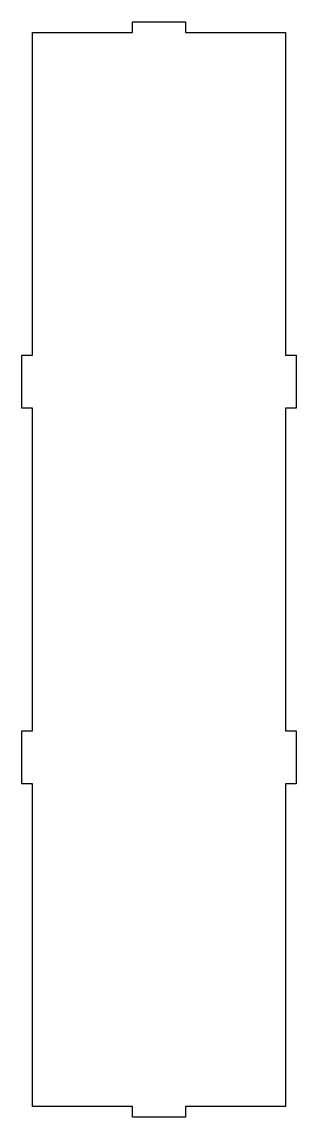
# Model space of a CAD drawing. Header units: millimetres. Extents: x -3 to 75, y -3 to 308.
import ezdxf

# ---------------------------------------------------------------- set-up
doc = ezdxf.new("R2010")
doc.units = ezdxf.units.MM
doc.layers.get('0').update_dxf_attribs({"linetype": 'CONTINUOUS'})

msp = doc.modelspace()

# ---------------------------------------------------------------- linework, layer by layer
msp.add_lwpolyline([(43.5, 0), (43.5, -3), (28.5, -3), (28.5, 0), (0, 0), (0, 91.67), (-3, 91.67), (-3, 106.67), (0, 106.67), (0, 198.33), (-3, 198.33), (-3, 213.33), (0, 213.33), (0, 305), (28.5, 305), (28.5, 308), (43.5, 308), (43.5, 305), (72, 305), (72, 213.33), (75, 213.33), (75, 198.33), (72, 198.33), (72, 106.67), (75, 106.67), (75, 91.67), (72, 91.67), (72, 0)], close=True)

doc.saveas('drawing.dxf')
